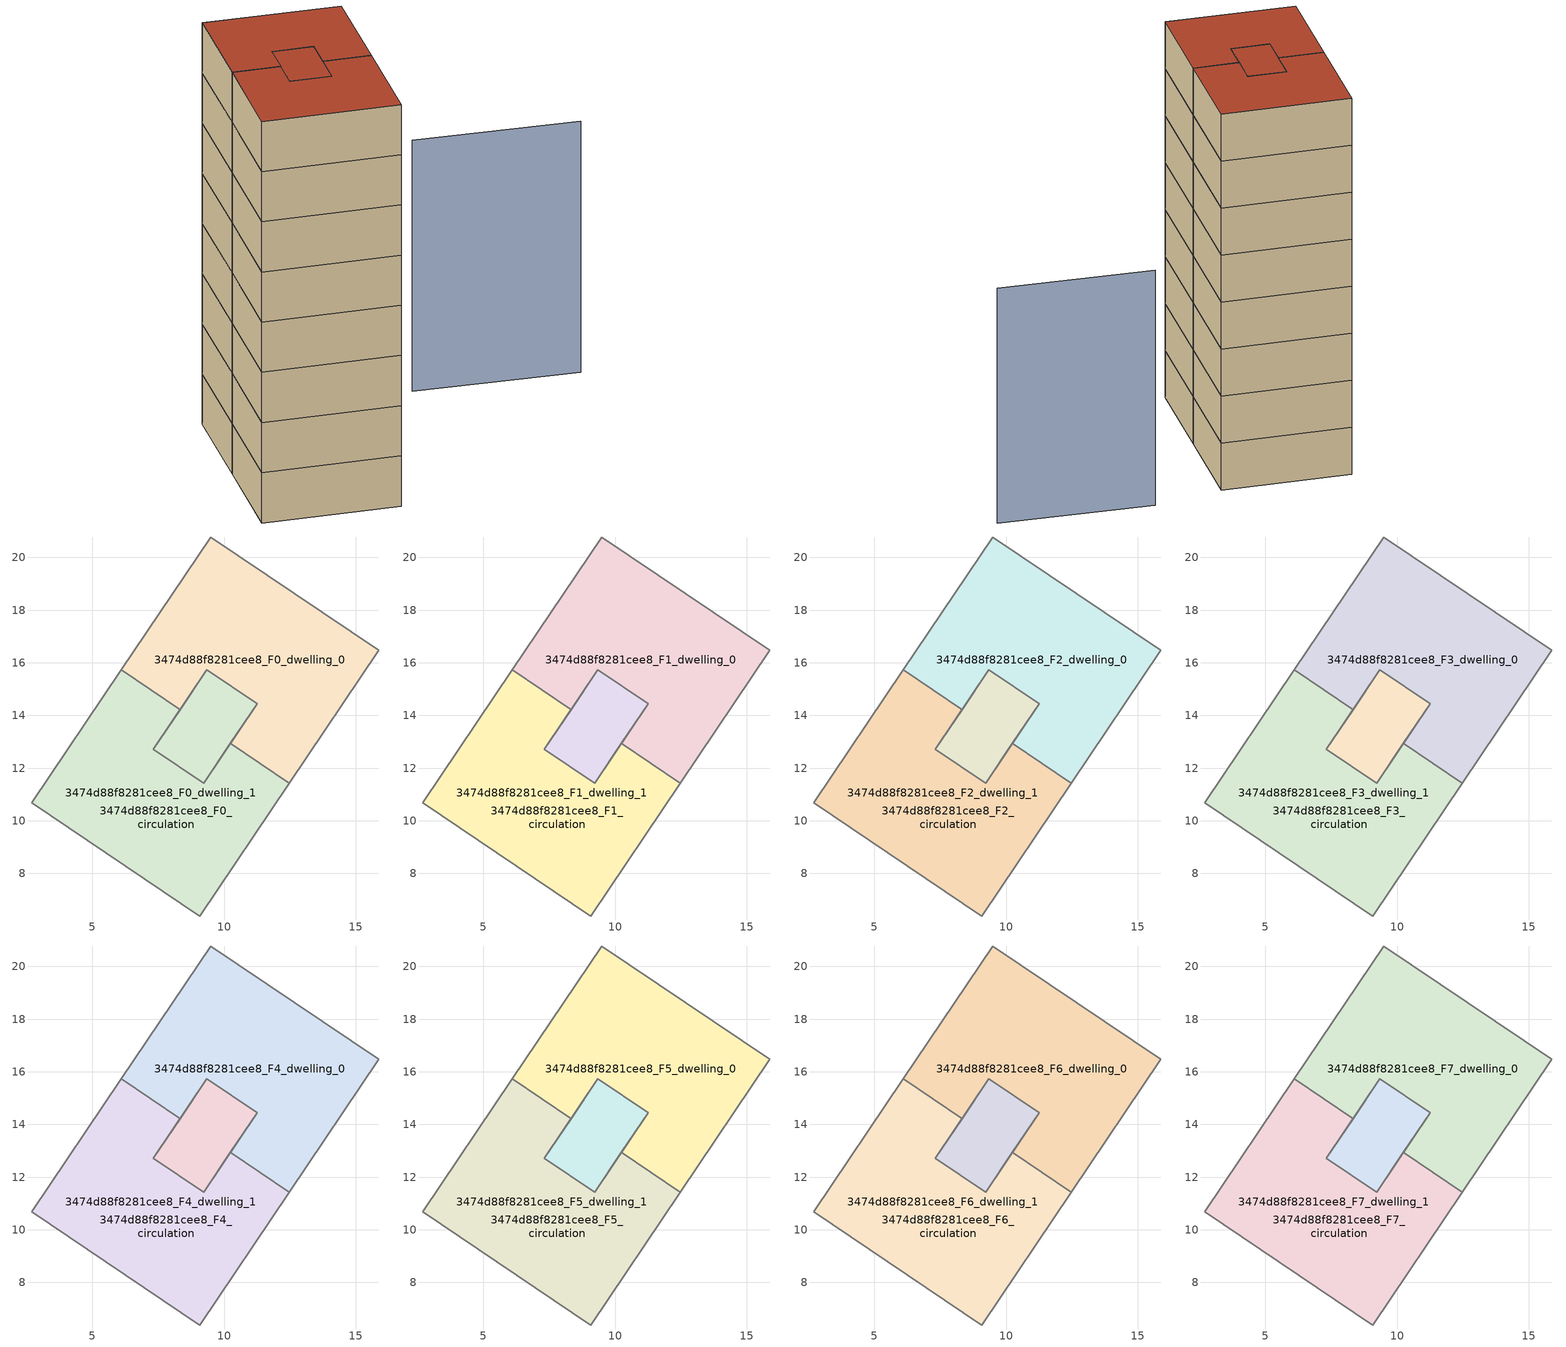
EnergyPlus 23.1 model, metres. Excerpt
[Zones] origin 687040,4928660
3474d88f8281cee8_F0_dwelling_0
 floor ground (EU_floor_Construction): 11.26,14.45 9.22,11.42 7.31,12.71 8.33,14.23 9.34,15.74 z0; 15.88,16.47 12.48,11.43 10.24,12.93 11.26,14.45 9.34,15.74 8.33,14.23 6.09,15.73 9.48,20.78 z0
 wall adiabatic (EU_wall_Construction): 8.33,14.23 9.34,15.74 / 11.26,14.45 10.24,12.93 / 12.48,11.43 15.88,16.47 9.48,20.78 6.09,15.73 z0:3
 wall to 3474d88f8281cee8_F0_dwelling_1 (EU_wall_Construction): 6.09,15.73 8.33,14.23 / 10.24,12.93 12.48,11.43 z0:3
 wall to 3474d88f8281cee8_F0_circulation (EU_wall_Construction): 9.34,15.74 11.26,14.45 z0:3
3474d88f8281cee8_F0_dwelling_1
 floor ground (EU_floor_Construction): 10.24,12.93 12.48,11.43 9.08,6.38 2.69,10.69 6.09,15.73 8.33,14.23 7.31,12.71 9.22,11.42 z0; 11.26,14.45 9.22,11.42 7.31,12.71 8.33,14.23 9.34,15.74 z0
 wall adiabatic (EU_wall_Construction): 10.24,12.93 9.22,11.42 / 7.31,12.71 8.33,14.23 / 6.09,15.73 2.69,10.69 9.08,6.38 12.48,11.43 z0:3
 wall to 3474d88f8281cee8_F0_circulation (EU_wall_Construction): 9.22,11.42 7.31,12.71 z0:3
3474d88f8281cee8_F0_circulation
 floor ground (EU_floor_Construction): 11.26,14.45 10.24,12.93 9.22,11.42 7.31,12.71 8.33,14.23 9.34,15.74 z0; 15.88,16.47 12.48,11.43 10.24,12.93 11.26,14.45 9.34,15.74 8.33,14.23 6.09,15.73 9.48,20.78 z0; 10.24,12.93 12.48,11.43 9.08,6.38 2.69,10.69 6.09,15.73 8.33,14.23 7.31,12.71 9.22,11.42 z0
 wall adiabatic (EU_wall_Construction): 9.22,11.42 11.26,14.45 / 9.34,15.74 7.31,12.71 z0:3
3474d88f8281cee8_F1_dwelling_0
 floor outside (EU_floor_Construction): 15.88,16.47 12.48,11.43 10.24,12.93 11.26,14.45 9.34,15.74 8.33,14.23 6.09,15.73 9.48,20.78 z3; 11.26,14.45 10.24,12.93 9.22,11.42 7.31,12.71 8.33,14.23 9.34,15.74 z3
 wall adiabatic (EU_wall_Construction): 8.33,14.23 9.34,15.74 / 11.26,14.45 10.24,12.93 / 12.48,11.43 15.88,16.47 9.48,20.78 6.09,15.73 z3:6
 wall to 3474d88f8281cee8_F1_dwelling_1 (EU_wall_Construction): 6.09,15.73 8.33,14.23 / 10.24,12.93 12.48,11.43 z3:6
 wall to 3474d88f8281cee8_F1_circulation (EU_wall_Construction): 9.34,15.74 11.26,14.45 z3:6
3474d88f8281cee8_F1_dwelling_1
 floor to 3474d88f8281cee8_F0_dwelling_1 (EU_floor_Construction): 10.24,12.93 12.48,11.43 9.08,6.38 2.69,10.69 6.09,15.73 8.33,14.23 7.31,12.71 9.22,11.42 z3; 11.26,14.45 10.24,12.93 9.22,11.42 7.31,12.71 8.33,14.23 9.34,15.74 z3
 wall adiabatic (EU_wall_Construction): 10.24,12.93 9.22,11.42 / 7.31,12.71 8.33,14.23 / 6.09,15.73 2.69,10.69 9.08,6.38 12.48,11.43 z3:6
 wall to 3474d88f8281cee8_F1_circulation (EU_wall_Construction): 9.22,11.42 7.31,12.71 z3:6
3474d88f8281cee8_F1_circulation
 floor outside (EU_floor_Construction): 11.26,14.45 10.24,12.93 9.22,11.42 7.31,12.71 8.33,14.23 9.34,15.74 z3; 10.24,12.93 12.48,11.43 9.08,6.38 2.69,10.69 6.09,15.73 8.33,14.23 7.31,12.71 9.22,11.42 z3
 floor to 3474d88f8281cee8_F0_circulation (EU_floor_Construction): 15.88,16.47 12.48,11.43 10.24,12.93 11.26,14.45 9.34,15.74 8.33,14.23 6.09,15.73 9.48,20.78 z3
 wall adiabatic (EU_wall_Construction): 9.22,11.42 11.26,14.45 / 9.34,15.74 7.31,12.71 z3:6
3474d88f8281cee8_F2_dwelling_0
 floor outside (EU_floor_Construction): 15.88,16.47 12.48,11.43 10.24,12.93 11.26,14.45 9.34,15.74 8.33,14.23 6.09,15.73 9.48,20.78 z6; 11.26,14.45 10.24,12.93 9.22,11.42 7.31,12.71 8.33,14.23 9.34,15.74 z6
 wall adiabatic (EU_wall_Construction): 8.33,14.23 9.34,15.74 / 11.26,14.45 10.24,12.93 / 12.48,11.43 15.88,16.47 9.48,20.78 6.09,15.73 z6:9
 wall to 3474d88f8281cee8_F2_dwelling_1 (EU_wall_Construction): 6.09,15.73 8.33,14.23 / 10.24,12.93 12.48,11.43 z6:9
 wall to 3474d88f8281cee8_F2_circulation (EU_wall_Construction): 9.34,15.74 11.26,14.45 z6:9
3474d88f8281cee8_F2_dwelling_1
 floor to 3474d88f8281cee8_F1_dwelling_1 (EU_floor_Construction): 10.24,12.93 12.48,11.43 9.08,6.38 2.69,10.69 6.09,15.73 8.33,14.23 7.31,12.71 9.22,11.42 z6; 11.26,14.45 10.24,12.93 9.22,11.42 7.31,12.71 8.33,14.23 9.34,15.74 z6
 wall adiabatic (EU_wall_Construction): 10.24,12.93 9.22,11.42 / 7.31,12.71 8.33,14.23 / 6.09,15.73 2.69,10.69 9.08,6.38 12.48,11.43 z6:9
 wall to 3474d88f8281cee8_F2_circulation (EU_wall_Construction): 9.22,11.42 7.31,12.71 z6:9
3474d88f8281cee8_F2_circulation
 floor outside (EU_floor_Construction): 11.26,14.45 10.24,12.93 9.22,11.42 7.31,12.71 8.33,14.23 9.34,15.74 z6; 10.24,12.93 12.48,11.43 9.08,6.38 2.69,10.69 6.09,15.73 8.33,14.23 7.31,12.71 9.22,11.42 z6
 floor to 3474d88f8281cee8_F1_circulation (EU_floor_Construction): 15.88,16.47 12.48,11.43 10.24,12.93 11.26,14.45 9.34,15.74 8.33,14.23 6.09,15.73 9.48,20.78 z6
 wall adiabatic (EU_wall_Construction): 9.22,11.42 11.26,14.45 / 9.34,15.74 7.31,12.71 z6:9
3474d88f8281cee8_F3_dwelling_0
 floor outside (EU_floor_Construction): 15.88,16.47 12.48,11.43 10.24,12.93 11.26,14.45 9.34,15.74 8.33,14.23 6.09,15.73 9.48,20.78 z9; 11.26,14.45 10.24,12.93 9.22,11.42 7.31,12.71 8.33,14.23 9.34,15.74 z9
 wall adiabatic (EU_wall_Construction): 8.33,14.23 9.34,15.74 / 11.26,14.45 10.24,12.93 / 12.48,11.43 15.88,16.47 9.48,20.78 6.09,15.73 z9:12
 wall to 3474d88f8281cee8_F3_dwelling_1 (EU_wall_Construction): 6.09,15.73 8.33,14.23 / 10.24,12.93 12.48,11.43 z9:12
 wall to 3474d88f8281cee8_F3_circulation (EU_wall_Construction): 9.34,15.74 11.26,14.45 z9:12
3474d88f8281cee8_F3_dwelling_1
 floor to 3474d88f8281cee8_F2_dwelling_1 (EU_floor_Construction): 10.24,12.93 12.48,11.43 9.08,6.38 2.69,10.69 6.09,15.73 8.33,14.23 7.31,12.71 9.22,11.42 z9; 11.26,14.45 10.24,12.93 9.22,11.42 7.31,12.71 8.33,14.23 9.34,15.74 z9
 wall adiabatic (EU_wall_Construction): 10.24,12.93 9.22,11.42 / 7.31,12.71 8.33,14.23 / 6.09,15.73 2.69,10.69 9.08,6.38 12.48,11.43 z9:12
 wall to 3474d88f8281cee8_F3_circulation (EU_wall_Construction): 9.22,11.42 7.31,12.71 z9:12
3474d88f8281cee8_F3_circulation
 floor outside (EU_floor_Construction): 11.26,14.45 10.24,12.93 9.22,11.42 7.31,12.71 8.33,14.23 9.34,15.74 z9; 10.24,12.93 12.48,11.43 9.08,6.38 2.69,10.69 6.09,15.73 8.33,14.23 7.31,12.71 9.22,11.42 z9
 floor to 3474d88f8281cee8_F2_circulation (EU_floor_Construction): 15.88,16.47 12.48,11.43 10.24,12.93 11.26,14.45 9.34,15.74 8.33,14.23 6.09,15.73 9.48,20.78 z9
 wall adiabatic (EU_wall_Construction): 9.22,11.42 11.26,14.45 / 9.34,15.74 7.31,12.71 z9:12
3474d88f8281cee8_F4_dwelling_0
 floor outside (EU_floor_Construction): 15.88,16.47 12.48,11.43 10.24,12.93 11.26,14.45 9.34,15.74 8.33,14.23 6.09,15.73 9.48,20.78 z12; 11.26,14.45 10.24,12.93 9.22,11.42 7.31,12.71 8.33,14.23 9.34,15.74 z12
 wall adiabatic (EU_wall_Construction): 8.33,14.23 9.34,15.74 / 11.26,14.45 10.24,12.93 / 12.48,11.43 15.88,16.47 9.48,20.78 6.09,15.73 z12:15
 wall to 3474d88f8281cee8_F4_dwelling_1 (EU_wall_Construction): 6.09,15.73 8.33,14.23 / 10.24,12.93 12.48,11.43 z12:15
 wall to 3474d88f8281cee8_F4_circulation (EU_wall_Construction): 9.34,15.74 11.26,14.45 z12:15
3474d88f8281cee8_F4_dwelling_1
 floor to 3474d88f8281cee8_F3_dwelling_1 (EU_floor_Construction): 10.24,12.93 12.48,11.43 9.08,6.38 2.69,10.69 6.09,15.73 8.33,14.23 7.31,12.71 9.22,11.42 z12; 11.26,14.45 10.24,12.93 9.22,11.42 7.31,12.71 8.33,14.23 9.34,15.74 z12
 wall adiabatic (EU_wall_Construction): 10.24,12.93 9.22,11.42 / 7.31,12.71 8.33,14.23 / 6.09,15.73 2.69,10.69 9.08,6.38 12.48,11.43 z12:15
 wall to 3474d88f8281cee8_F4_circulation (EU_wall_Construction): 9.22,11.42 7.31,12.71 z12:15
3474d88f8281cee8_F4_circulation
 floor outside (EU_floor_Construction): 11.26,14.45 10.24,12.93 9.22,11.42 7.31,12.71 8.33,14.23 9.34,15.74 z12; 10.24,12.93 12.48,11.43 9.08,6.38 2.69,10.69 6.09,15.73 8.33,14.23 7.31,12.71 9.22,11.42 z12
 floor to 3474d88f8281cee8_F3_circulation (EU_floor_Construction): 15.88,16.47 12.48,11.43 10.24,12.93 11.26,14.45 9.34,15.74 8.33,14.23 6.09,15.73 9.48,20.78 z12
 wall adiabatic (EU_wall_Construction): 9.22,11.42 11.26,14.45 / 9.34,15.74 7.31,12.71 z12:15
3474d88f8281cee8_F5_dwelling_0
 floor outside (EU_floor_Construction): 15.88,16.47 12.48,11.43 10.24,12.93 11.26,14.45 9.34,15.74 8.33,14.23 6.09,15.73 9.48,20.78 z15; 11.26,14.45 10.24,12.93 9.22,11.42 7.31,12.71 8.33,14.23 9.34,15.74 z15
 wall adiabatic (EU_wall_Construction): 8.33,14.23 9.34,15.74 / 11.26,14.45 10.24,12.93 / 12.48,11.43 15.88,16.47 9.48,20.78 6.09,15.73 z15:18
 wall to 3474d88f8281cee8_F5_dwelling_1 (EU_wall_Construction): 6.09,15.73 8.33,14.23 / 10.24,12.93 12.48,11.43 z15:18
 wall to 3474d88f8281cee8_F5_circulation (EU_wall_Construction): 9.34,15.74 11.26,14.45 z15:18
3474d88f8281cee8_F5_dwelling_1
 floor to 3474d88f8281cee8_F4_dwelling_1 (EU_floor_Construction): 10.24,12.93 12.48,11.43 9.08,6.38 2.69,10.69 6.09,15.73 8.33,14.23 7.31,12.71 9.22,11.42 z15; 11.26,14.45 10.24,12.93 9.22,11.42 7.31,12.71 8.33,14.23 9.34,15.74 z15
 wall adiabatic (EU_wall_Construction): 10.24,12.93 9.22,11.42 / 7.31,12.71 8.33,14.23 / 6.09,15.73 2.69,10.69 9.08,6.38 12.48,11.43 z15:18
 wall to 3474d88f8281cee8_F5_circulation (EU_wall_Construction): 9.22,11.42 7.31,12.71 z15:18
3474d88f8281cee8_F5_circulation
 floor outside (EU_floor_Construction): 11.26,14.45 10.24,12.93 9.22,11.42 7.31,12.71 8.33,14.23 9.34,15.74 z15; 10.24,12.93 12.48,11.43 9.08,6.38 2.69,10.69 6.09,15.73 8.33,14.23 7.31,12.71 9.22,11.42 z15
 floor to 3474d88f8281cee8_F4_circulation (EU_floor_Construction): 15.88,16.47 12.48,11.43 10.24,12.93 11.26,14.45 9.34,15.74 8.33,14.23 6.09,15.73 9.48,20.78 z15
 wall adiabatic (EU_wall_Construction): 9.22,11.42 11.26,14.45 / 9.34,15.74 7.31,12.71 z15:18
3474d88f8281cee8_F6_dwelling_0
 floor outside (EU_floor_Construction): 15.88,16.47 12.48,11.43 10.24,12.93 11.26,14.45 9.34,15.74 8.33,14.23 6.09,15.73 9.48,20.78 z18; 11.26,14.45 10.24,12.93 9.22,11.42 7.31,12.71 8.33,14.23 9.34,15.74 z18
 wall adiabatic (EU_wall_Construction): 8.33,14.23 9.34,15.74 / 11.26,14.45 10.24,12.93 / 12.48,11.43 15.88,16.47 9.48,20.78 6.09,15.73 z18:21
 wall to 3474d88f8281cee8_F6_dwelling_1 (EU_wall_Construction): 6.09,15.73 8.33,14.23 / 10.24,12.93 12.48,11.43 z18:21
 wall to 3474d88f8281cee8_F6_circulation (EU_wall_Construction): 9.34,15.74 11.26,14.45 z18:21
3474d88f8281cee8_F6_dwelling_1
 floor to 3474d88f8281cee8_F5_dwelling_1 (EU_floor_Construction): 10.24,12.93 12.48,11.43 9.08,6.38 2.69,10.69 6.09,15.73 8.33,14.23 7.31,12.71 9.22,11.42 z18; 11.26,14.45 10.24,12.93 9.22,11.42 7.31,12.71 8.33,14.23 9.34,15.74 z18
 wall adiabatic (EU_wall_Construction): 10.24,12.93 9.22,11.42 / 7.31,12.71 8.33,14.23 / 6.09,15.73 2.69,10.69 9.08,6.38 12.48,11.43 z18:21
 wall to 3474d88f8281cee8_F6_circulation (EU_wall_Construction): 9.22,11.42 7.31,12.71 z18:21
3474d88f8281cee8_F6_circulation
 floor outside (EU_floor_Construction): 11.26,14.45 10.24,12.93 9.22,11.42 7.31,12.71 8.33,14.23 9.34,15.74 z18; 10.24,12.93 12.48,11.43 9.08,6.38 2.69,10.69 6.09,15.73 8.33,14.23 7.31,12.71 9.22,11.42 z18
 floor to 3474d88f8281cee8_F5_circulation (EU_floor_Construction): 15.88,16.47 12.48,11.43 10.24,12.93 11.26,14.45 9.34,15.74 8.33,14.23 6.09,15.73 9.48,20.78 z18
 wall adiabatic (EU_wall_Construction): 9.22,11.42 11.26,14.45 / 9.34,15.74 7.31,12.71 z18:21
3474d88f8281cee8_F7_dwelling_0
 floor outside (EU_floor_Construction): 15.88,16.47 12.48,11.43 10.24,12.93 11.26,14.45 9.34,15.74 8.33,14.23 6.09,15.73 9.48,20.78 z21; 11.26,14.45 10.24,12.93 9.22,11.42 7.31,12.71 8.33,14.23 9.34,15.74 z21
 wall adiabatic (EU_wall_Construction): 8.33,14.23 9.34,15.74 / 11.26,14.45 10.24,12.93 / 12.48,11.43 15.88,16.47 9.48,20.78 6.09,15.73 z21:24
 wall to 3474d88f8281cee8_F7_dwelling_1 (EU_wall_Construction): 6.09,15.73 8.33,14.23 / 10.24,12.93 12.48,11.43 z21:24
 wall to 3474d88f8281cee8_F7_circulation (EU_wall_Construction): 9.34,15.74 11.26,14.45 z21:24
 roof outside (EU_roof_Construction): 12.48,11.43 15.88,16.47 9.48,20.78 6.09,15.73 8.33,14.23 9.34,15.74 11.26,14.45 10.24,12.93 z24; 9.22,11.42 11.26,14.45 9.34,15.74 8.33,14.23 7.31,12.71 z24
3474d88f8281cee8_F7_dwelling_1
 floor to 3474d88f8281cee8_F6_dwelling_1 (EU_floor_Construction): 10.24,12.93 12.48,11.43 9.08,6.38 2.69,10.69 6.09,15.73 8.33,14.23 7.31,12.71 9.22,11.42 z21; 11.26,14.45 10.24,12.93 9.22,11.42 7.31,12.71 8.33,14.23 9.34,15.74 z21
 wall adiabatic (EU_wall_Construction): 10.24,12.93 9.22,11.42 / 7.31,12.71 8.33,14.23 / 6.09,15.73 2.69,10.69 9.08,6.38 12.48,11.43 z21:24
 wall to 3474d88f8281cee8_F7_circulation (EU_wall_Construction): 9.22,11.42 7.31,12.71 z21:24
 roof outside (EU_roof_Construction): 9.22,11.42 11.26,14.45 9.34,15.74 8.33,14.23 7.31,12.71 z24; 9.08,6.38 12.48,11.43 10.24,12.93 9.22,11.42 7.31,12.71 8.33,14.23 6.09,15.73 2.69,10.69 z24
3474d88f8281cee8_F7_circulation
 floor outside (EU_floor_Construction): 11.26,14.45 10.24,12.93 9.22,11.42 7.31,12.71 8.33,14.23 9.34,15.74 z21; 10.24,12.93 12.48,11.43 9.08,6.38 2.69,10.69 6.09,15.73 8.33,14.23 7.31,12.71 9.22,11.42 z21
 floor to 3474d88f8281cee8_F6_circulation (EU_floor_Construction): 15.88,16.47 12.48,11.43 10.24,12.93 11.26,14.45 9.34,15.74 8.33,14.23 6.09,15.73 9.48,20.78 z21
 wall adiabatic (EU_wall_Construction): 9.22,11.42 11.26,14.45 / 9.34,15.74 7.31,12.71 z21:24
 roof outside (EU_roof_Construction): 12.48,11.43 15.88,16.47 9.48,20.78 6.09,15.73 8.33,14.23 9.34,15.74 11.26,14.45 10.24,12.93 z24; 10.24,12.93 11.26,14.45 9.34,15.74 8.33,14.23 7.31,12.71 9.22,11.42 z24; 9.08,6.38 12.48,11.43 10.24,12.93 9.22,11.42 7.31,12.71 8.33,14.23 6.09,15.73 2.69,10.69 z24
shading: 27.41,9.54 19.8,14.87 z0:15
[Building]
EU S2 Campaign: North Axis=0; Terrain=City; Solar Distribution=FullExterior
[Site:Location]
Bologna: Latitude=44.5; Longitude=11.25; Time Zone=1; Elevation=37
[SizingPeriod:WeatherFileDays]
AnnualSizingPeriod: Begin Month=1; Begin Day of Month=1; End Month=12; End Day of Month=31; Day of Week for Start Day=Monday; Use Weather File Daylight Saving Period=No; Use Weather File Rain and Snow Indicators=No
[MATERIAL]
EU_InternalMass_Material: Roughness=MediumRough; Thickness=0.1; Conductivity=1; Density=1800; Specific Heat=900; Thermal Absorptance=0.9; Solar Absorptance=0.7; Visible Absorptance=0.7
[MATERIAL:NOMASS] Roughness=MediumRough; Thermal Absorptance=0.9; Solar Absorptance=0.7; Visible Absorptance=0.7
Name | Thermal Resistance
EU_wall_NoMass | 0.905828
EU_roof_NoMass | 0.37593
EU_floor_NoMass | 0.67114
[CONSTRUCTION]
EU_wall_Construction: EU_wall_NoMass
EU_roof_Construction: EU_roof_NoMass
EU_floor_Construction: EU_floor_NoMass
EU_InternalMass_Construction: EU_InternalMass_Material
[ZONE] Type=1; Multiplier=1; Ceiling Height=autocalculate; Floor Area=autocalculate; Part of Total Floor Area=Yes
Name | Volume
3474d88f8281cee8_F0_dwelling_0; 3474d88f8281cee8_F1_dwelling_1; 3474d88f8281cee8_F2_dwelling_1; 3474d88f8281cee8_F3_dwelling_1; 3474d88f8281cee8_F4_dwelling_1; 3474d88f8281cee8_F5_dwelling_1; 3474d88f8281cee8_F6_dwelling_1; 3474d88f8281cee8_F7_dwelling_1 | 153.233
3474d88f8281cee8_F1_dwelling_0; 3474d88f8281cee8_F2_dwelling_0; 3474d88f8281cee8_F3_dwelling_0; 3474d88f8281cee8_F4_dwelling_0; 3474d88f8281cee8_F5_dwelling_0; 3474d88f8281cee8_F6_dwelling_0; 3474d88f8281cee8_F7_dwelling_0 | 153.232
3474d88f8281cee8_F0_dwelling_1 | 153.234
3474d88f8281cee8_F0_circulation; 3474d88f8281cee8_F1_circulation; 3474d88f8281cee8_F2_circulation; 3474d88f8281cee8_F3_circulation; 3474d88f8281cee8_F4_circulation; 3474d88f8281cee8_F5_circulation; 3474d88f8281cee8_F6_circulation; 3474d88f8281cee8_F7_circulation | 281.161
[INTERNALMASS] Construction=EU_InternalMass_Construction; Surface Area=42.6427
Name | Zone or ZoneList
3474d88f8281cee8_F0_dwelling_0_EU_InternalMass | 3474d88f8281cee8_F0_dwelling_0
3474d88f8281cee8_F0_dwelling_1_EU_InternalMass | 3474d88f8281cee8_F0_dwelling_1
3474d88f8281cee8_F1_dwelling_0_EU_InternalMass | 3474d88f8281cee8_F1_dwelling_0
3474d88f8281cee8_F1_dwelling_1_EU_InternalMass | 3474d88f8281cee8_F1_dwelling_1
3474d88f8281cee8_F2_dwelling_0_EU_InternalMass | 3474d88f8281cee8_F2_dwelling_0
3474d88f8281cee8_F2_dwelling_1_EU_InternalMass | 3474d88f8281cee8_F2_dwelling_1
3474d88f8281cee8_F3_dwelling_0_EU_InternalMass | 3474d88f8281cee8_F3_dwelling_0
3474d88f8281cee8_F3_dwelling_1_EU_InternalMass | 3474d88f8281cee8_F3_dwelling_1
3474d88f8281cee8_F4_dwelling_0_EU_InternalMass | 3474d88f8281cee8_F4_dwelling_0
3474d88f8281cee8_F4_dwelling_1_EU_InternalMass | 3474d88f8281cee8_F4_dwelling_1
3474d88f8281cee8_F5_dwelling_0_EU_InternalMass | 3474d88f8281cee8_F5_dwelling_0
3474d88f8281cee8_F5_dwelling_1_EU_InternalMass | 3474d88f8281cee8_F5_dwelling_1
3474d88f8281cee8_F6_dwelling_0_EU_InternalMass | 3474d88f8281cee8_F6_dwelling_0
3474d88f8281cee8_F6_dwelling_1_EU_InternalMass | 3474d88f8281cee8_F6_dwelling_1
3474d88f8281cee8_F7_dwelling_0_EU_InternalMass | 3474d88f8281cee8_F7_dwelling_0
3474d88f8281cee8_F7_dwelling_1_EU_InternalMass | 3474d88f8281cee8_F7_dwelling_1
[OTHEREQUIPMENT] Fuel Type=Electricity; Design Level Calculation Method=Watts/Area; Power per Zone Floor Area=1; Fraction Latent=0; Fraction Radiant=0; Fraction Lost=0; Carbon Dioxide Generation Rate=0; EndUse Subcategory=EU_Step8_InternalGains
Name | Zone or ZoneList or Space or SpaceList | Schedule
EU_Step8_InternalGain_3474d88f8281cee8_F0_dwelling_0_f000 | 3474d88f8281cee8_F0_dwelling_0 | EU_Step8_GainSchedule_3474d88f8281cee8_F0_dwelling_0_f000
EU_Step8_InternalGain_3474d88f8281cee8_F0_dwelling_1_f000 | 3474d88f8281cee8_F0_dwelling_1 | EU_Step8_GainSchedule_3474d88f8281cee8_F0_dwelling_1_f000
EU_Step8_InternalGain_3474d88f8281cee8_F1_dwelling_0_f000 | 3474d88f8281cee8_F1_dwelling_0 | EU_Step8_GainSchedule_3474d88f8281cee8_F1_dwelling_0_f000
EU_Step8_InternalGain_3474d88f8281cee8_F1_dwelling_1_f000 | 3474d88f8281cee8_F1_dwelling_1 | EU_Step8_GainSchedule_3474d88f8281cee8_F1_dwelling_1_f000
EU_Step8_InternalGain_3474d88f8281cee8_F2_dwelling_0_f000 | 3474d88f8281cee8_F2_dwelling_0 | EU_Step8_GainSchedule_3474d88f8281cee8_F2_dwelling_0_f000
EU_Step8_InternalGain_3474d88f8281cee8_F2_dwelling_1_f000 | 3474d88f8281cee8_F2_dwelling_1 | EU_Step8_GainSchedule_3474d88f8281cee8_F2_dwelling_1_f000
EU_Step8_InternalGain_3474d88f8281cee8_F3_dwelling_0_f000 | 3474d88f8281cee8_F3_dwelling_0 | EU_Step8_GainSchedule_3474d88f8281cee8_F3_dwelling_0_f000
EU_Step8_InternalGain_3474d88f8281cee8_F3_dwelling_1_f000 | 3474d88f8281cee8_F3_dwelling_1 | EU_Step8_GainSchedule_3474d88f8281cee8_F3_dwelling_1_f000
EU_Step8_InternalGain_3474d88f8281cee8_F4_dwelling_0_f000 | 3474d88f8281cee8_F4_dwelling_0 | EU_Step8_GainSchedule_3474d88f8281cee8_F4_dwelling_0_f000
EU_Step8_InternalGain_3474d88f8281cee8_F4_dwelling_1_f000 | 3474d88f8281cee8_F4_dwelling_1 | EU_Step8_GainSchedule_3474d88f8281cee8_F4_dwelling_1_f000
EU_Step8_InternalGain_3474d88f8281cee8_F5_dwelling_0_f000 | 3474d88f8281cee8_F5_dwelling_0 | EU_Step8_GainSchedule_3474d88f8281cee8_F5_dwelling_0_f000
EU_Step8_InternalGain_3474d88f8281cee8_F5_dwelling_1_f000 | 3474d88f8281cee8_F5_dwelling_1 | EU_Step8_GainSchedule_3474d88f8281cee8_F5_dwelling_1_f000
EU_Step8_InternalGain_3474d88f8281cee8_F6_dwelling_0_f000 | 3474d88f8281cee8_F6_dwelling_0 | EU_Step8_GainSchedule_3474d88f8281cee8_F6_dwelling_0_f000
EU_Step8_InternalGain_3474d88f8281cee8_F6_dwelling_1_f000 | 3474d88f8281cee8_F6_dwelling_1 | EU_Step8_GainSchedule_3474d88f8281cee8_F6_dwelling_1_f000
EU_Step8_InternalGain_3474d88f8281cee8_F7_dwelling_0_f000 | 3474d88f8281cee8_F7_dwelling_0 | EU_Step8_GainSchedule_3474d88f8281cee8_F7_dwelling_0_f000
EU_Step8_InternalGain_3474d88f8281cee8_F7_dwelling_1_f000 | 3474d88f8281cee8_F7_dwelling_1 | EU_Step8_GainSchedule_3474d88f8281cee8_F7_dwelling_1_f000
[ZONEINFILTRATION:DESIGNFLOWRATE] Schedule=EU_AlwaysOn; Design Flow Rate Calculation Method=Flow/Area; Flow Rate per Floor Area=0.0005; Constant Term Coefficient=1; Temperature Term Coefficient=0; Velocity Term Coefficient=0; Velocity Squared Term Coefficient=0
Name | Zone or ZoneList or Space or SpaceList
EU_Circulation_Infiltration_3474d88f8281cee8_F0_circulation | 3474d88f8281cee8_F0_circulation
EU_Circulation_Infiltration_3474d88f8281cee8_F1_circulation | 3474d88f8281cee8_F1_circulation
EU_Circulation_Infiltration_3474d88f8281cee8_F2_circulation | 3474d88f8281cee8_F2_circulation
EU_Circulation_Infiltration_3474d88f8281cee8_F3_circulation | 3474d88f8281cee8_F3_circulation
EU_Circulation_Infiltration_3474d88f8281cee8_F4_circulation | 3474d88f8281cee8_F4_circulation
EU_Circulation_Infiltration_3474d88f8281cee8_F5_circulation | 3474d88f8281cee8_F5_circulation
EU_Circulation_Infiltration_3474d88f8281cee8_F6_circulation | 3474d88f8281cee8_F6_circulation
EU_Circulation_Infiltration_3474d88f8281cee8_F7_circulation | 3474d88f8281cee8_F7_circulation
[ZONEVENTILATION:DESIGNFLOWRATE] Schedule=EU_AlwaysOn; Design Flow Rate Calculation Method=AirChanges/Hour; Air Changes per Hour=0.73129; Ventilation Type=Natural; Fan Pressure Rise=0; Fan Total Efficiency=1; Constant Term Coefficient=1; Temperature Term Coefficient=0; Velocity Term Coefficient=0; Velocity Squared Term Coefficient=0; Minimum Indoor Temperature=-100; Maximum Indoor Temperature=100; Delta Temperature=-100; Minimum Outdoor Temperature=-100; Maximum Outdoor Temperature=100; Maximum Wind Speed=40
Name | Zone or ZoneList or Space or SpaceList
EU_ConstantAir_3474d88f8281cee8_F0_dwelling_0 | 3474d88f8281cee8_F0_dwelling_0
EU_ConstantAir_3474d88f8281cee8_F0_dwelling_1 | 3474d88f8281cee8_F0_dwelling_1
EU_ConstantAir_3474d88f8281cee8_F1_dwelling_0 | 3474d88f8281cee8_F1_dwelling_0
EU_ConstantAir_3474d88f8281cee8_F1_dwelling_1 | 3474d88f8281cee8_F1_dwelling_1
EU_ConstantAir_3474d88f8281cee8_F2_dwelling_0 | 3474d88f8281cee8_F2_dwelling_0
EU_ConstantAir_3474d88f8281cee8_F2_dwelling_1 | 3474d88f8281cee8_F2_dwelling_1
EU_ConstantAir_3474d88f8281cee8_F3_dwelling_0 | 3474d88f8281cee8_F3_dwelling_0
EU_ConstantAir_3474d88f8281cee8_F3_dwelling_1 | 3474d88f8281cee8_F3_dwelling_1
EU_ConstantAir_3474d88f8281cee8_F4_dwelling_0 | 3474d88f8281cee8_F4_dwelling_0
EU_ConstantAir_3474d88f8281cee8_F4_dwelling_1 | 3474d88f8281cee8_F4_dwelling_1
EU_ConstantAir_3474d88f8281cee8_F5_dwelling_0 | 3474d88f8281cee8_F5_dwelling_0
EU_ConstantAir_3474d88f8281cee8_F5_dwelling_1 | 3474d88f8281cee8_F5_dwelling_1
EU_ConstantAir_3474d88f8281cee8_F6_dwelling_0 | 3474d88f8281cee8_F6_dwelling_0
EU_ConstantAir_3474d88f8281cee8_F6_dwelling_1 | 3474d88f8281cee8_F6_dwelling_1
EU_ConstantAir_3474d88f8281cee8_F7_dwelling_0 | 3474d88f8281cee8_F7_dwelling_0
EU_ConstantAir_3474d88f8281cee8_F7_dwelling_1 | 3474d88f8281cee8_F7_dwelling_1
[HVACTEMPLATE:THERMOSTAT] Constant Heating Setpoint=20; Constant Cooling Setpoint=50
EU_HeatOnly_3474d88f8281cee8_F0_dwelling_0; EU_HeatOnly_3474d88f8281cee8_F0_dwelling_1; EU_HeatOnly_3474d88f8281cee8_F1_dwelling_0; EU_HeatOnly_3474d88f8281cee8_F1_dwelling_1; EU_HeatOnly_3474d88f8281cee8_F2_dwelling_0; EU_HeatOnly_3474d88f8281cee8_F2_dwelling_1; EU_HeatOnly_3474d88f8281cee8_F3_dwelling_0; EU_HeatOnly_3474d88f8281cee8_F3_dwelling_1; EU_HeatOnly_3474d88f8281cee8_F4_dwelling_0; EU_HeatOnly_3474d88f8281cee8_F4_dwelling_1; EU_HeatOnly_3474d88f8281cee8_F5_dwelling_0; EU_HeatOnly_3474d88f8281cee8_F5_dwelling_1; EU_HeatOnly_3474d88f8281cee8_F6_dwelling_0; EU_HeatOnly_3474d88f8281cee8_F6_dwelling_1; EU_HeatOnly_3474d88f8281cee8_F7_dwelling_0; EU_HeatOnly_3474d88f8281cee8_F7_dwelling_1
[HVACTEMPLATE:ZONE:IDEALLOADSAIRSYSTEM] System Availability Schedule=EU_AlwaysOn; Maximum Heating Supply Air Temperature=50; Minimum Cooling Supply Air Temperature=13; Maximum Heating Supply Air Humidity Ratio=0.0156; Minimum Cooling Supply Air Humidity Ratio=0.0077; Heating Limit=NoLimit; Cooling Limit=NoLimit; Heating Availability Schedule=EU_AlwaysOn; Cooling Availability Schedule=EU_CoolingOff; Dehumidification Control Type=ConstantSensibleHeatRatio; Cooling Sensible Heat Ratio=0.7; Dehumidification Setpoint=60; Humidification Control Type=None; Humidification Setpoint=30; Outdoor Air Method=None; Outdoor Air Flow Rate per Person=0.00944; Outdoor Air Flow Rate per Zone Floor Area=0; Outdoor Air Flow Rate per Zone=0; Demand Controlled Ventilation Type=None; Outdoor Air Economizer Type=NoEconomizer; Heat Recovery Type=None; Sensible Heat Recovery Effectiveness=0.7; Latent Heat Recovery Effectiveness=0.65
Name | Template Thermostat
3474d88f8281cee8_F0_dwelling_0 | EU_HeatOnly_3474d88f8281cee8_F0_dwelling_0
3474d88f8281cee8_F0_dwelling_1 | EU_HeatOnly_3474d88f8281cee8_F0_dwelling_1
3474d88f8281cee8_F1_dwelling_0 | EU_HeatOnly_3474d88f8281cee8_F1_dwelling_0
3474d88f8281cee8_F1_dwelling_1 | EU_HeatOnly_3474d88f8281cee8_F1_dwelling_1
3474d88f8281cee8_F2_dwelling_0 | EU_HeatOnly_3474d88f8281cee8_F2_dwelling_0
3474d88f8281cee8_F2_dwelling_1 | EU_HeatOnly_3474d88f8281cee8_F2_dwelling_1
3474d88f8281cee8_F3_dwelling_0 | EU_HeatOnly_3474d88f8281cee8_F3_dwelling_0
3474d88f8281cee8_F3_dwelling_1 | EU_HeatOnly_3474d88f8281cee8_F3_dwelling_1
3474d88f8281cee8_F4_dwelling_0 | EU_HeatOnly_3474d88f8281cee8_F4_dwelling_0
3474d88f8281cee8_F4_dwelling_1 | EU_HeatOnly_3474d88f8281cee8_F4_dwelling_1
3474d88f8281cee8_F5_dwelling_0 | EU_HeatOnly_3474d88f8281cee8_F5_dwelling_0
3474d88f8281cee8_F5_dwelling_1 | EU_HeatOnly_3474d88f8281cee8_F5_dwelling_1
3474d88f8281cee8_F6_dwelling_0 | EU_HeatOnly_3474d88f8281cee8_F6_dwelling_0
3474d88f8281cee8_F6_dwelling_1 | EU_HeatOnly_3474d88f8281cee8_F6_dwelling_1
3474d88f8281cee8_F7_dwelling_0 | EU_HeatOnly_3474d88f8281cee8_F7_dwelling_0
3474d88f8281cee8_F7_dwelling_1 | EU_HeatOnly_3474d88f8281cee8_F7_dwelling_1
[SIZING:ZONE] Zone Cooling Design Supply Air Temperature Input Method=SupplyAirTemperature; Zone Cooling Design Supply Air Temperature=13; Zone Heating Design Supply Air Temperature Input Method=SupplyAirTemperature; Zone Heating Design Supply Air Temperature=50; Zone Cooling Design Supply Air Humidity Ratio=0.008; Zone Heating Design Supply Air Humidity Ratio=0.008; Cooling Design Air Flow Method=DesignDay; Cooling Design Air Flow Rate=0; Cooling Minimum Air Flow per Zone Floor Area=0.000762; Cooling Minimum Air Flow=0; Cooling Minimum Air Flow Fraction=0.2; Heating Design Air Flow Method=DesignDay; Heating Design Air Flow Rate=0; Heating Maximum Air Flow per Zone Floor Area=0.002032; Heating Maximum Air Flow=0.141576; Heating Maximum Air Flow Fraction=0.3; Account for Dedicated Outdoor Air System=No; Dedicated Outdoor Air System Control Strategy=NeutralSupplyAir; Dedicated Outdoor Air Low Setpoint Temperature for Design=autosize; Dedicated Outdoor Air High Setpoint Temperature for Design=autosize; Zone Load Sizing Method=Sensible Load Only No Latent Load; Zone Latent Cooling Design Supply Air Humidity Ratio Input Method=HumidityRatioDifference; Zone Cooling Design Supply Air Humidity Ratio Difference=0.005; Zone Latent Heating Design Supply Air Humidity Ratio Input Method=HumidityRatioDifference; Zone Humidification Design Supply Air Humidity Ratio Difference=0.005
3474d88f8281cee8_F0_dwelling_0; 3474d88f8281cee8_F0_dwelling_1; 3474d88f8281cee8_F1_dwelling_0; 3474d88f8281cee8_F1_dwelling_1; 3474d88f8281cee8_F2_dwelling_0; 3474d88f8281cee8_F2_dwelling_1; 3474d88f8281cee8_F3_dwelling_0; 3474d88f8281cee8_F3_dwelling_1; 3474d88f8281cee8_F4_dwelling_0; 3474d88f8281cee8_F4_dwelling_1; 3474d88f8281cee8_F5_dwelling_0; 3474d88f8281cee8_F5_dwelling_1; 3474d88f8281cee8_F6_dwelling_0; 3474d88f8281cee8_F6_dwelling_1; 3474d88f8281cee8_F7_dwelling_0; 3474d88f8281cee8_F7_dwelling_1
[SCHEDULE:CONSTANT]
Name | Hourly Value
EU_AlwaysOn | 1
EU_CoolingOff | 0
[SCHEDULE:FILE] Column Number=1; Rows to Skip at Top=0; Number of Hours of Data=8760; Column Separator=Comma; Interpolate to Timestep=No; Minutes per Item=60; Adjust Schedule for Daylight Savings=Yes
Name | File
EU_Step8_GainSchedule_3474d88f8281cee8_F0_dwelling_0_f000 | ../../schedules/3474d88f8281cee8/3474d88f8281cee8_F0_dwelling_0_f000_gain.csv
EU_Step8_GainSchedule_3474d88f8281cee8_F0_dwelling_1_f000 | ../../schedules/3474d88f8281cee8/3474d88f8281cee8_F0_dwelling_1_f000_gain.csv
EU_Step8_GainSchedule_3474d88f8281cee8_F1_dwelling_0_f000 | ../../schedules/3474d88f8281cee8/3474d88f8281cee8_F1_dwelling_0_f000_gain.csv
EU_Step8_GainSchedule_3474d88f8281cee8_F1_dwelling_1_f000 | ../../schedules/3474d88f8281cee8/3474d88f8281cee8_F1_dwelling_1_f000_gain.csv
EU_Step8_GainSchedule_3474d88f8281cee8_F2_dwelling_0_f000 | ../../schedules/3474d88f8281cee8/3474d88f8281cee8_F2_dwelling_0_f000_gain.csv
EU_Step8_GainSchedule_3474d88f8281cee8_F2_dwelling_1_f000 | ../../schedules/3474d88f8281cee8/3474d88f8281cee8_F2_dwelling_1_f000_gain.csv
EU_Step8_GainSchedule_3474d88f8281cee8_F3_dwelling_0_f000 | ../../schedules/3474d88f8281cee8/3474d88f8281cee8_F3_dwelling_0_f000_gain.csv
EU_Step8_GainSchedule_3474d88f8281cee8_F3_dwelling_1_f000 | ../../schedules/3474d88f8281cee8/3474d88f8281cee8_F3_dwelling_1_f000_gain.csv
EU_Step8_GainSchedule_3474d88f8281cee8_F4_dwelling_0_f000 | ../../schedules/3474d88f8281cee8/3474d88f8281cee8_F4_dwelling_0_f000_gain.csv
EU_Step8_GainSchedule_3474d88f8281cee8_F4_dwelling_1_f000 | ../../schedules/3474d88f8281cee8/3474d88f8281cee8_F4_dwelling_1_f000_gain.csv
EU_Step8_GainSchedule_3474d88f8281cee8_F5_dwelling_0_f000 | ../../schedules/3474d88f8281cee8/3474d88f8281cee8_F5_dwelling_0_f000_gain.csv
EU_Step8_GainSchedule_3474d88f8281cee8_F5_dwelling_1_f000 | ../../schedules/3474d88f8281cee8/3474d88f8281cee8_F5_dwelling_1_f000_gain.csv
EU_Step8_GainSchedule_3474d88f8281cee8_F6_dwelling_0_f000 | ../../schedules/3474d88f8281cee8/3474d88f8281cee8_F6_dwelling_0_f000_gain.csv
EU_Step8_GainSchedule_3474d88f8281cee8_F6_dwelling_1_f000 | ../../schedules/3474d88f8281cee8/3474d88f8281cee8_F6_dwelling_1_f000_gain.csv
EU_Step8_GainSchedule_3474d88f8281cee8_F7_dwelling_0_f000 | ../../schedules/3474d88f8281cee8/3474d88f8281cee8_F7_dwelling_0_f000_gain.csv
EU_Step8_GainSchedule_3474d88f8281cee8_F7_dwelling_1_f000 | ../../schedules/3474d88f8281cee8/3474d88f8281cee8_F7_dwelling_1_f000_gain.csv
